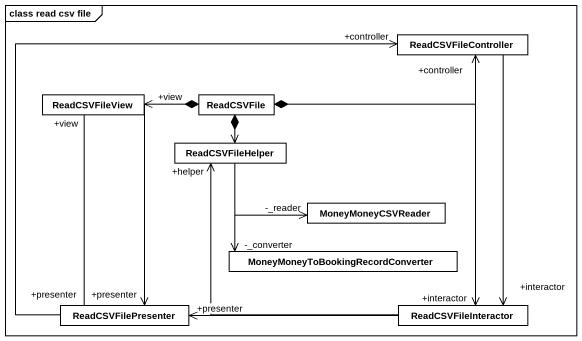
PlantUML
@startuml
mainframe class read csv file
hide circle
hide empty members
class ReadCSVFileController
class ReadCSVFileView
class ReadCSVFile
class ReadCSVFileHelper
class MoneyMoneyCSVReader
class "MoneyMoneyToBookingRecordConverter" as MoneyMoneyToBookingRecordCon
class ReadCSVFilePresenter
class ReadCSVFileInteractor
ReadCSVFileController --> "+interactor" ReadCSVFileInteractor
ReadCSVFile *-right-> "+controller" ReadCSVFileController
ReadCSVFile "+view" *-left-> ReadCSVFileView
ReadCSVFile *--> ReadCSVFileHelper
ReadCSVFile *--> "+presenter" ReadCSVFilePresenter
ReadCSVFile *--> "+interactor" ReadCSVFileInteractor
ReadCSVFileHelper -right-> "-_reader" MoneyMoneyCSVReader
ReadCSVFileHelper --> "-_converter" MoneyMoneyToBookingRecordCon
ReadCSVFilePresenter -up-> "+controller" ReadCSVFileController
ReadCSVFilePresenter "+presenter" -up- "+view" ReadCSVFileView
ReadCSVFileInteractor -up-> "+helper" ReadCSVFileHelper
ReadCSVFileInteractor -left-> "+presenter" ReadCSVFilePresenter
@enduml
